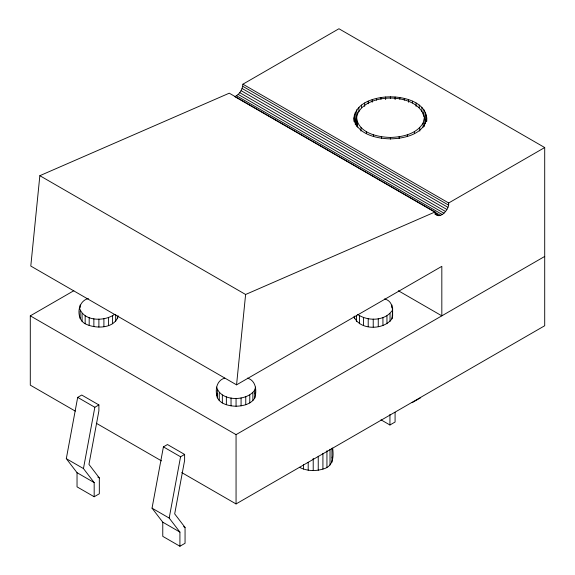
<?xml version="1.0" encoding="UTF-8"?>
<svg xmlns="http://www.w3.org/2000/svg" width="575" height="575" viewBox="0 0 575 575"><rect width="100%" height="100%" fill="white"/><g stroke="black" fill="none" stroke-linecap="round" stroke-linejoin="round"><path stroke-width="0.86" d="M181.707 472.557L236.059 503.937L544.705 325.745L544.705 147.545L448.68 202.982C449.787 209.458 438.495 221.619 435.031 211.981L229.267 93.186L39.847 175.691L30.791 266.053L236.555 384.848L441.823 266.34L441.823 315.84L398.338 290.734M236.555 384.848L245.611 294.486L435.031 211.981M440.601 215.445L234.837 96.643C239.595 94.487 242.643 89.319 242.916 84.187L338.941 28.75L544.705 147.545M354.006 121.289C352.762 102.832 375.719 96.715 390.382 96.844C405.044 96.715 427.994 102.832 426.758 121.289M426.758 117.846C424.522 134.205 404.239 138.632 390.382 138.848C376.524 138.632 356.241 134.205 354.006 117.846M66.305 458.67L77.683 397.382L81.736 395.039L98.886 404.937L98.886 410.881L88.953 464.384L99.324 477.94L99.324 493.781L94.178 496.75L77.036 486.853L77.036 472.686L66.305 458.67L83.454 468.567L94.178 482.59L94.178 496.75M83.454 468.567L94.832 407.28L98.886 404.937M152.037 508.163L163.415 446.876L167.469 444.54L184.618 454.437L184.618 460.374L174.685 513.885L185.057 527.44L185.057 543.282L179.917 546.25L162.768 536.353L162.768 522.186L152.037 508.163L169.187 518.068L179.917 532.083L179.917 546.25M169.187 518.068L180.564 456.78L184.618 454.437M118.285 315.84C114.554 329.029 95.428 329.044 85.165 323.761C75.706 318.643 77.251 300.955 88.385 298.576M247.365 378.127C256.062 380.47 256.96 390.59 254.797 397.936C251.045 404.333 242.938 406.015 236.059 406.238C228.634 406.043 217.997 403.743 216.66 395.039C215.316 388.218 217.292 380.147 224.753 378.127M216.66 395.039L216.991 393.588M254.797 397.936L254.797 390.015L255.458 387.119M356.435 126.457C348.975 88.608 431.789 88.6 424.328 126.457M299.503 467.31C306.655 471.069 315.258 471.392 322.92 469.085C333.155 466.742 333.874 456.866 332.623 448.033M423.171 127.226L423.171 122.921L424.328 117.846M353.999 316.566C359.512 330.553 383.812 330.345 391.97 318.737C392.646 311.319 394.019 301.322 384.538 298.935M391.97 318.737L392.632 315.84L392.632 307.92M356.435 117.846C358.764 133.084 377.387 137.102 390.382 137.447C402.414 137.066 416.602 134.112 423.171 122.921M216.66 387.119C220.836 401.947 247.042 401.587 254.797 390.015M357.664 314.446C367.569 321.324 384.531 321.26 391.97 310.816M79.487 307.92C83.576 321.626 104.449 321.641 114.454 314.446M75.332 411.139L30.295 385.142L30.295 315.84L73.837 290.706M30.295 315.84L236.059 434.635L544.705 256.443M412.16 402.665L420.728 397.713M380.995 419.829L389.943 424.99L395.082 422.021L395.082 412.282M242.916 84.187L448.68 202.982M242.708 86.272L448.464 205.067M242.082 88.471L447.839 207.266M241.076 90.649L446.84 209.444M239.768 92.676L445.524 211.471M238.222 94.415L443.986 213.21M236.548 95.766L442.304 214.561M435.081 213.548L438.969 215.79M434.772 213.958L437.51 215.589M39.847 175.691L245.611 294.486M77.683 397.382L94.832 407.28M163.415 446.876L180.564 456.78M96.298 423.243L161.518 460.898M97.836 477.085L99.324 477.94M183.569 526.578L185.057 527.44M77.036 472.686L94.178 482.59M162.768 522.186L179.917 532.083M332.127 457.211L332.623 459.389M254.962 392.862L255.458 395.039M426.442 115.108L426.442 121.131M425.514 112.413L425.514 123.603M423.983 109.811L423.983 116.696M423.171 112.772L423.171 114.497M421.885 107.345L421.885 111.651M419.779 127.65L419.779 131.093M419.24 105.06L419.24 107.647M416.099 102.997L416.099 106.44M414.388 131.704L414.388 133.429M412.527 101.186L412.527 102.911M408.566 99.662L408.566 102.242M407.359 134.823L407.359 136.541M404.304 98.447L404.304 100.165M399.798 97.563L399.798 99.281M399.165 136.778L399.165 138.503M395.126 97.024L395.126 99.612M391.97 305.023L391.97 307.661M390.382 96.844L390.382 98.569M390.382 137.447L390.382 139.172M390.037 313.519L390.037 321.439M389.943 414.431L389.943 424.99M386.953 315.84L386.953 323.761M385.631 97.024L385.631 99.612M382.936 317.623L382.936 325.543M381.592 136.778L381.592 138.503M380.966 97.563L380.966 99.281M378.257 318.737L378.257 326.658M376.46 98.447L376.46 100.165M373.405 134.823L373.405 136.541M373.232 319.118L373.232 327.038M372.198 99.662L372.198 102.242M368.237 101.186L368.237 103.766M368.216 318.737L368.216 326.658M366.376 131.704L366.376 133.429M364.658 102.997L364.658 106.44M363.537 317.623L363.537 325.543M361.524 105.06L361.524 107.647M360.978 127.65L360.978 131.093M359.519 315.84L359.519 323.761M358.879 107.345L358.879 111.651M357.585 112.772L357.585 114.497M357.585 122.921L357.585 127.226M356.773 109.811L356.773 125.307M356.435 315.28L356.435 321.439M355.249 112.413L355.249 124.466M354.495 316.099L354.495 318.737M354.315 115.108L354.315 121.993M331.962 448.306L331.962 462.286M330.021 449.262L330.021 464.988M326.938 450.707L326.938 467.31M322.92 453.366L322.92 469.085M318.241 456.227L318.241 470.206M313.217 458.354L313.217 470.587M308.2 462.343L308.2 470.206M303.521 464.715L303.521 469.085M252.863 392.718L252.863 400.638M249.78 395.039L249.78 402.96M245.762 396.815L245.762 404.735M241.083 397.936L241.083 405.857M236.059 398.317L236.059 406.238M236.059 434.635L236.059 503.937M231.042 397.936L231.042 405.857M226.363 396.815L226.363 404.735M222.345 395.039L222.345 402.96M219.262 392.718L219.262 400.638M217.321 390.015L217.321 397.936M117.623 316.099L117.623 318.737M115.683 314.403L115.683 321.439M112.599 315.84L112.599 323.761M108.582 317.623L108.582 325.543M103.903 318.737L103.903 326.658M98.886 319.118L98.886 327.038M93.862 318.737L93.862 326.658M89.183 317.623L89.183 325.543M85.165 315.84L85.165 323.761M82.081 313.519L82.081 321.439M80.148 305.023L80.148 307.661M80.148 310.816L80.148 318.737"/></g></svg>
